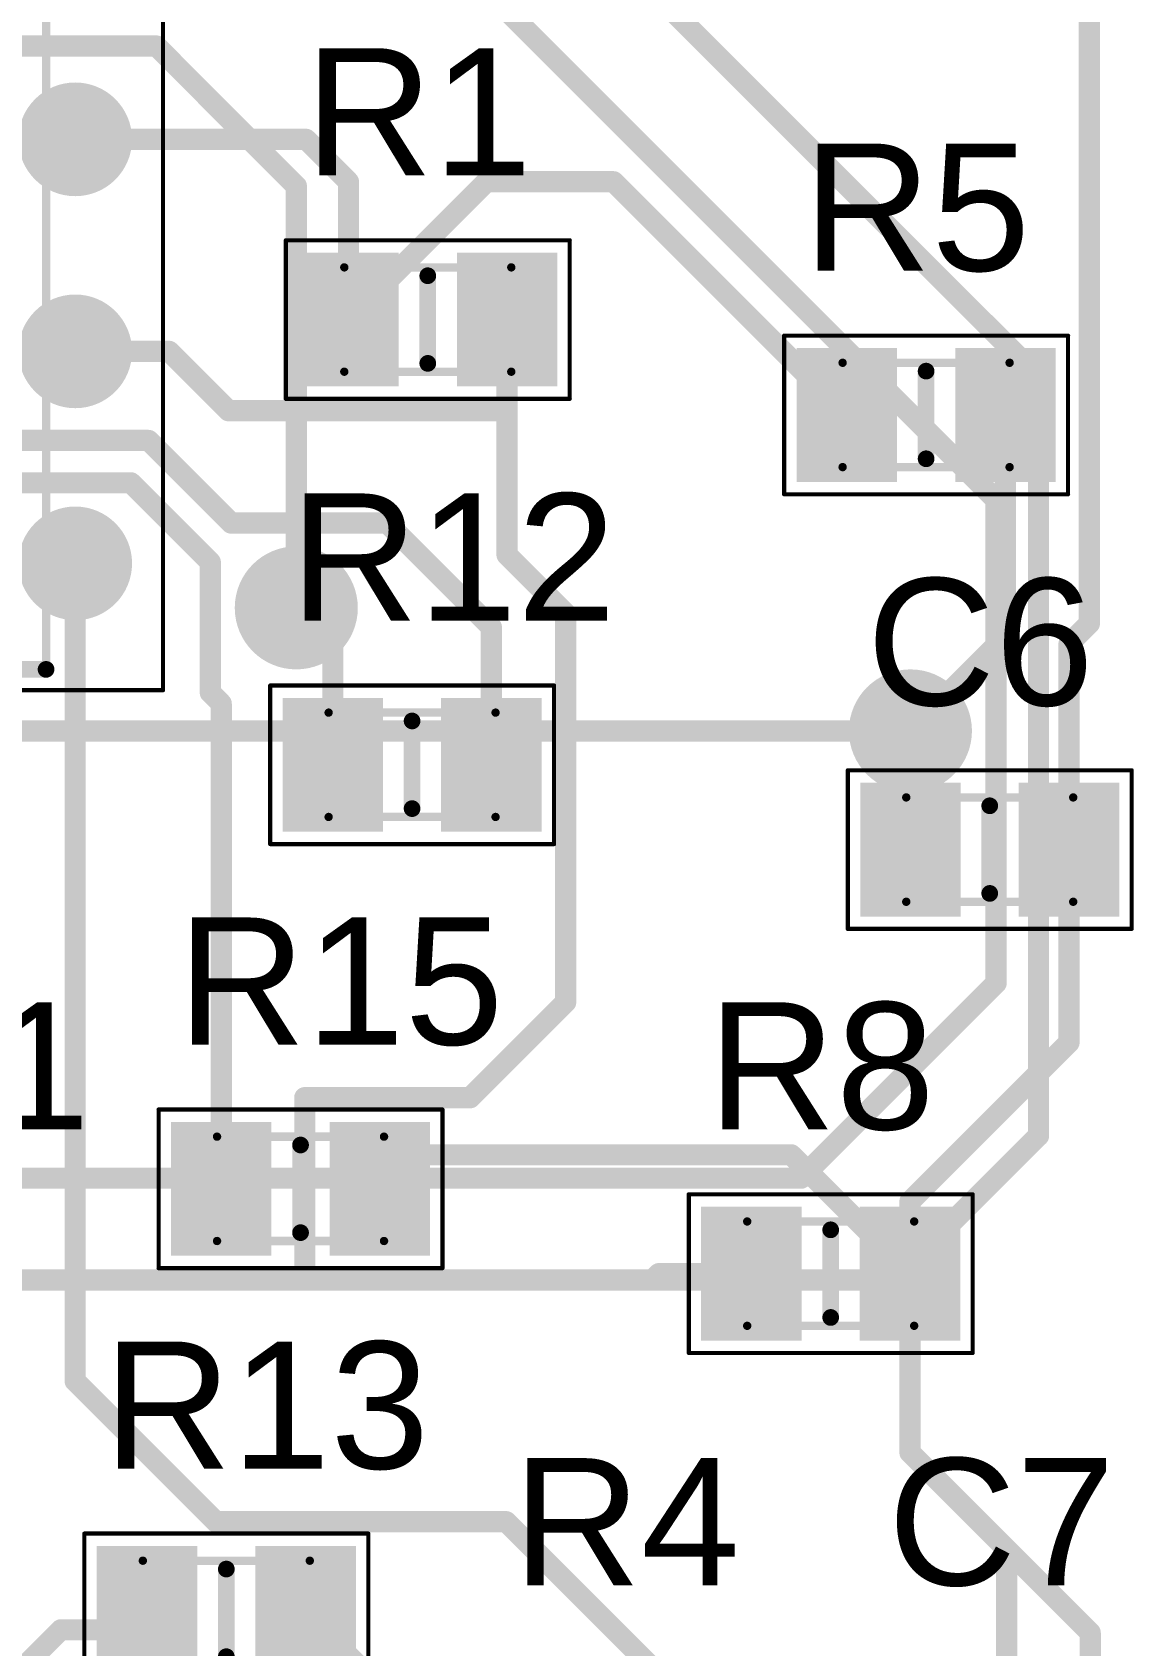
# Model space of a CAD drawing. Header units: millimetres. Extents: x 0.4 to 91.7, y 1.2 to 85.6.
# Drawn here: x 78.07 to 91.26, y 21.07 to 40.4 of the extents above; entities that cross this region are included whole.
import ezdxf

# ---------------------------------------------------------------- set-up
doc = ezdxf.new("R2010")
doc.units = ezdxf.units.MM
for name, color, linetype in [('BottomLayer', 5, 'Continuous'), ('BottomSolder', 6, 'Continuous'), ('Mechanical13', 56, 'Continuous'), ('Mechanical15', 56, 'Continuous'), ('MultiLayer', 9, 'Continuous'), ('PadHoleLayer', 156, 'Continuous'), ('TopLayer', 1, 'Continuous'), ('TopOverlay', 2, 'Continuous'), ('TopPaste', 8, 'Continuous'), ('TopSolder', 216, 'Continuous'), ('ViaHoleLayer', 16, 'Continuous')]:
    doc.layers.add(name, color=color, linetype=linetype)
doc.styles.add('Arial', font='arial.ttf', dxfattribs={"height": 0.2})

# ---------------------------------------------------------------- blocks, each defined once
blk = doc.blocks.new('0805_15')
at = {"layer": 'TopLayer'}
for points in [[(-1.45, -0.7), (-1.45, 0.7), (-0.45, 0.7), (-0.45, -0.7)], [(0.45, -0.7), (0.45, 0.7), (1.45, 0.7), (1.45, -0.7)]]:
    blk.add_hatch(color=1, dxfattribs=at).paths.add_polyline_path(points)
at = {"layer": 'TopPaste'}
for points in [[(-1.45, -0.7), (-1.45, 0.7), (-0.45, 0.7), (-0.45, -0.7)], [(0.45, -0.7), (0.45, 0.7), (1.45, 0.7), (1.45, -0.7)]]:
    blk.add_hatch(color=8, dxfattribs=at).paths.add_polyline_path(points)
at = {"layer": 'TopSolder'}
for points in [[(-1.552, -0.802), (-1.552, 0.802), (-0.348, 0.802), (-0.348, -0.802)], [(0.348, -0.802), (0.348, 0.802), (1.552, 0.802), (1.552, -0.802)]]:
    blk.add_hatch(color=216, dxfattribs=at).paths.add_polyline_path(points)
at = {"layer": 'Mechanical13', "const_width": 0.1}
for points in [[(-1, 0.625), (1, 0.625)], [(-1, -0.625), (-1, 0.625)], [(1, -0.625), (1, 0.625)], [(-1, -0.625), (1, -0.625)]]:
    blk.add_lwpolyline(points, dxfattribs=at)
at = {"layer": 'Mechanical13', "const_width": 0.05}
for points in [[(-1.025, 0.625, 1), (-0.975, 0.625, 1)], [(-1.025, 0.625, 1), (-0.975, 0.625, 1)], [(0.975, 0.625, 1), (1.025, 0.625, 1)], [(0.975, 0.625, 1), (1.025, 0.625, 1)], [(-1.025, -0.625, 1), (-0.975, -0.625, 1)], [(-1.025, -0.625, 1), (-0.975, -0.625, 1)], [(0.975, -0.625, 1), (1.025, -0.625, 1)], [(0.975, -0.625, 1), (1.025, -0.625, 1)]]:
    blk.add_lwpolyline(points, format="xyb", close=True, dxfattribs=at)
at = {"layer": 'Mechanical15', "const_width": 0.05}
for points in [[(-1.7, 0.95), (1.7, 0.95)], [(-1.7, -0.95), (-1.7, 0.95)], [(1.7, -0.95), (1.7, 0.95)], [(-1.7, -0.95), (1.7, -0.95)]]:
    blk.add_lwpolyline(points, dxfattribs=at)
at = {"layer": 'Mechanical15', "const_width": 0.025}
for points in [[(-1.713, 0.95, 1), (-1.688, 0.95, 1)], [(-1.713, 0.95, 1), (-1.688, 0.95, 1)], [(1.688, 0.95, 1), (1.713, 0.95, 1)], [(1.688, 0.95, 1), (1.713, 0.95, 1)], [(-1.713, -0.95, 1), (-1.688, -0.95, 1)], [(-1.713, -0.95, 1), (-1.688, -0.95, 1)], [(1.688, -0.95, 1), (1.713, -0.95, 1)], [(1.688, -0.95, 1), (1.713, -0.95, 1)]]:
    blk.add_lwpolyline(points, format="xyb", close=True, dxfattribs=at)
at = {"layer": 'TopOverlay', "const_width": 0.2}
blk.add_lwpolyline([(0, -0.525), (0, 0.525)], dxfattribs=at)
at = {"layer": 'TopOverlay', "const_width": 0.1}
for points in [[(-0.05, 0.525, 1), (0.05, 0.525, 1)], [(-0.05, -0.525, 1), (0.05, -0.525, 1)]]:
    blk.add_lwpolyline(points, format="xyb", close=True, dxfattribs=at)
blk = doc.blocks.new('0805_17')
at = {"layer": 'TopLayer'}
for points in [[(-1.45, -0.7), (-1.45, 0.7), (-0.45, 0.7), (-0.45, -0.7)], [(0.45, -0.7), (0.45, 0.7), (1.45, 0.7), (1.45, -0.7)]]:
    blk.add_hatch(color=1, dxfattribs=at).paths.add_polyline_path(points)
at = {"layer": 'TopPaste'}
for points in [[(-1.45, -0.7), (-1.45, 0.7), (-0.45, 0.7), (-0.45, -0.7)], [(0.45, -0.7), (0.45, 0.7), (1.45, 0.7), (1.45, -0.7)]]:
    blk.add_hatch(color=8, dxfattribs=at).paths.add_polyline_path(points)
at = {"layer": 'TopSolder'}
for points in [[(-1.552, -0.802), (-1.552, 0.802), (-0.348, 0.802), (-0.348, -0.802)], [(0.348, -0.802), (0.348, 0.802), (1.552, 0.802), (1.552, -0.802)]]:
    blk.add_hatch(color=216, dxfattribs=at).paths.add_polyline_path(points)
at = {"layer": 'Mechanical13', "const_width": 0.1}
for points in [[(-1, 0.625), (1, 0.625)], [(-1, -0.625), (-1, 0.625)], [(1, -0.625), (1, 0.625)], [(-1, -0.625), (1, -0.625)]]:
    blk.add_lwpolyline(points, dxfattribs=at)
at = {"layer": 'Mechanical13', "const_width": 0.05}
for points in [[(-1.025, 0.625, 1), (-0.975, 0.625, 1)], [(-1.025, 0.625, 1), (-0.975, 0.625, 1)], [(0.975, 0.625, 1), (1.025, 0.625, 1)], [(0.975, 0.625, 1), (1.025, 0.625, 1)], [(-1.025, -0.625, 1), (-0.975, -0.625, 1)], [(-1.025, -0.625, 1), (-0.975, -0.625, 1)], [(0.975, -0.625, 1), (1.025, -0.625, 1)], [(0.975, -0.625, 1), (1.025, -0.625, 1)]]:
    blk.add_lwpolyline(points, format="xyb", close=True, dxfattribs=at)
at = {"layer": 'Mechanical15', "const_width": 0.05}
for points in [[(-1.7, 0.95), (1.7, 0.95)], [(-1.7, -0.95), (-1.7, 0.95)], [(1.7, -0.95), (1.7, 0.95)], [(-1.7, -0.95), (1.7, -0.95)]]:
    blk.add_lwpolyline(points, dxfattribs=at)
at = {"layer": 'Mechanical15', "const_width": 0.025}
for points in [[(-1.713, 0.95, 1), (-1.688, 0.95, 1)], [(-1.713, 0.95, 1), (-1.688, 0.95, 1)], [(1.688, 0.95, 1), (1.713, 0.95, 1)], [(1.688, 0.95, 1), (1.713, 0.95, 1)], [(-1.713, -0.95, 1), (-1.688, -0.95, 1)], [(-1.713, -0.95, 1), (-1.688, -0.95, 1)], [(1.688, -0.95, 1), (1.713, -0.95, 1)], [(1.688, -0.95, 1), (1.713, -0.95, 1)]]:
    blk.add_lwpolyline(points, format="xyb", close=True, dxfattribs=at)
at = {"layer": 'TopOverlay', "const_width": 0.2}
blk.add_lwpolyline([(0, -0.525), (0, 0.525)], dxfattribs=at)
at = {"layer": 'TopOverlay', "const_width": 0.1}
for points in [[(-0.05, 0.525, 1), (0.05, 0.525, 1)], [(-0.05, -0.525, 1), (0.05, -0.525, 1)]]:
    blk.add_lwpolyline(points, format="xyb", close=True, dxfattribs=at)
blk = doc.blocks.new('0805_18')
at = {"layer": 'TopLayer'}
for points in [[(-1.45, -0.7), (-1.45, 0.7), (-0.45, 0.7), (-0.45, -0.7)], [(0.45, -0.7), (0.45, 0.7), (1.45, 0.7), (1.45, -0.7)]]:
    blk.add_hatch(color=1, dxfattribs=at).paths.add_polyline_path(points)
at = {"layer": 'TopPaste'}
for points in [[(-1.45, -0.7), (-1.45, 0.7), (-0.45, 0.7), (-0.45, -0.7)], [(0.45, -0.7), (0.45, 0.7), (1.45, 0.7), (1.45, -0.7)]]:
    blk.add_hatch(color=8, dxfattribs=at).paths.add_polyline_path(points)
at = {"layer": 'TopSolder'}
for points in [[(-1.552, -0.802), (-1.552, 0.802), (-0.348, 0.802), (-0.348, -0.802)], [(0.348, -0.802), (0.348, 0.802), (1.552, 0.802), (1.552, -0.802)]]:
    blk.add_hatch(color=216, dxfattribs=at).paths.add_polyline_path(points)
at = {"layer": 'Mechanical13', "const_width": 0.1}
for points in [[(1, 0.625), (-1, 0.625)], [(-1, 0.625), (-1, -0.625)], [(1, 0.625), (1, -0.625)], [(1, -0.625), (-1, -0.625)]]:
    blk.add_lwpolyline(points, dxfattribs=at)
at = {"layer": 'Mechanical13', "const_width": 0.05}
for points in [[(-1.025, 0.625, 1), (-0.975, 0.625, 1)], [(-1.025, 0.625, 1), (-0.975, 0.625, 1)], [(0.975, 0.625, 1), (1.025, 0.625, 1)], [(0.975, 0.625, 1), (1.025, 0.625, 1)], [(-1.025, -0.625, 1), (-0.975, -0.625, 1)], [(-1.025, -0.625, 1), (-0.975, -0.625, 1)], [(0.975, -0.625, 1), (1.025, -0.625, 1)], [(0.975, -0.625, 1), (1.025, -0.625, 1)]]:
    blk.add_lwpolyline(points, format="xyb", close=True, dxfattribs=at)
at = {"layer": 'Mechanical15', "const_width": 0.05}
for points in [[(1.7, 0.95), (-1.7, 0.95)], [(-1.7, 0.95), (-1.7, -0.95)], [(1.7, 0.95), (1.7, -0.95)], [(1.7, -0.95), (-1.7, -0.95)]]:
    blk.add_lwpolyline(points, dxfattribs=at)
at = {"layer": 'Mechanical15', "const_width": 0.025}
for points in [[(-1.713, 0.95, 1), (-1.688, 0.95, 1)], [(-1.713, 0.95, 1), (-1.688, 0.95, 1)], [(1.687, 0.95, 1), (1.712, 0.95, 1)], [(1.687, 0.95, 1), (1.712, 0.95, 1)], [(-1.713, -0.95, 1), (-1.688, -0.95, 1)], [(-1.713, -0.95, 1), (-1.688, -0.95, 1)], [(1.687, -0.95, 1), (1.712, -0.95, 1)], [(1.687, -0.95, 1), (1.712, -0.95, 1)]]:
    blk.add_lwpolyline(points, format="xyb", close=True, dxfattribs=at)
at = {"layer": 'TopOverlay', "const_width": 0.2}
blk.add_lwpolyline([(0, 0.525), (0, -0.525)], dxfattribs=at)
at = {"layer": 'TopOverlay', "const_width": 0.1}
for points in [[(-0.05, 0.525, 1), (0.05, 0.525, 1)], [(-0.05, -0.525, 1), (0.05, -0.525, 1)]]:
    blk.add_lwpolyline(points, format="xyb", close=True, dxfattribs=at)
blk = doc.blocks.new('0805_22')
at = {"layer": 'TopLayer'}
for points in [[(-1.45, -0.7), (-1.45, 0.7), (-0.45, 0.7), (-0.45, -0.7)], [(0.45, -0.7), (0.45, 0.7), (1.45, 0.7), (1.45, -0.7)]]:
    blk.add_hatch(color=1, dxfattribs=at).paths.add_polyline_path(points)
at = {"layer": 'TopPaste'}
for points in [[(-1.45, -0.7), (-1.45, 0.7), (-0.45, 0.7), (-0.45, -0.7)], [(0.45, -0.7), (0.45, 0.7), (1.45, 0.7), (1.45, -0.7)]]:
    blk.add_hatch(color=8, dxfattribs=at).paths.add_polyline_path(points)
at = {"layer": 'TopSolder'}
for points in [[(-1.552, -0.802), (-1.552, 0.802), (-0.348, 0.802), (-0.348, -0.802)], [(0.348, -0.802), (0.348, 0.802), (1.552, 0.802), (1.552, -0.802)]]:
    blk.add_hatch(color=216, dxfattribs=at).paths.add_polyline_path(points)
at = {"layer": 'Mechanical13', "const_width": 0.1}
for points in [[(-1, 0.625), (1, 0.625)], [(-1, -0.625), (-1, 0.625)], [(1, -0.625), (1, 0.625)], [(-1, -0.625), (1, -0.625)]]:
    blk.add_lwpolyline(points, dxfattribs=at)
at = {"layer": 'Mechanical13', "const_width": 0.05}
for points in [[(-1.025, 0.625, 1), (-0.975, 0.625, 1)], [(-1.025, 0.625, 1), (-0.975, 0.625, 1)], [(0.975, 0.625, 1), (1.025, 0.625, 1)], [(0.975, 0.625, 1), (1.025, 0.625, 1)], [(-1.025, -0.625, 1), (-0.975, -0.625, 1)], [(-1.025, -0.625, 1), (-0.975, -0.625, 1)], [(0.975, -0.625, 1), (1.025, -0.625, 1)], [(0.975, -0.625, 1), (1.025, -0.625, 1)]]:
    blk.add_lwpolyline(points, format="xyb", close=True, dxfattribs=at)
at = {"layer": 'Mechanical15', "const_width": 0.05}
for points in [[(-1.7, 0.95), (1.7, 0.95)], [(-1.7, -0.95), (-1.7, 0.95)], [(1.7, -0.95), (1.7, 0.95)], [(-1.7, -0.95), (1.7, -0.95)]]:
    blk.add_lwpolyline(points, dxfattribs=at)
at = {"layer": 'Mechanical15', "const_width": 0.025}
for points in [[(-1.713, 0.95, 1), (-1.688, 0.95, 1)], [(-1.713, 0.95, 1), (-1.688, 0.95, 1)], [(1.688, 0.95, 1), (1.713, 0.95, 1)], [(1.688, 0.95, 1), (1.713, 0.95, 1)], [(-1.713, -0.95, 1), (-1.688, -0.95, 1)], [(-1.713, -0.95, 1), (-1.688, -0.95, 1)], [(1.688, -0.95, 1), (1.713, -0.95, 1)], [(1.688, -0.95, 1), (1.713, -0.95, 1)]]:
    blk.add_lwpolyline(points, format="xyb", close=True, dxfattribs=at)
at = {"layer": 'TopOverlay', "const_width": 0.2}
blk.add_lwpolyline([(0, -0.525), (0, 0.525)], dxfattribs=at)
at = {"layer": 'TopOverlay', "const_width": 0.1}
for points in [[(-0.05, 0.525, 1), (0.05, 0.525, 1)], [(-0.05, -0.525, 1), (0.05, -0.525, 1)]]:
    blk.add_lwpolyline(points, format="xyb", close=True, dxfattribs=at)
blk = doc.blocks.new('0805_25')
at = {"layer": 'TopLayer'}
for points in [[(-1.45, -0.7), (-1.45, 0.7), (-0.45, 0.7), (-0.45, -0.7)], [(0.45, -0.7), (0.45, 0.7), (1.45, 0.7), (1.45, -0.7)]]:
    blk.add_hatch(color=1, dxfattribs=at).paths.add_polyline_path(points)
at = {"layer": 'TopPaste'}
for points in [[(-1.45, -0.7), (-1.45, 0.7), (-0.45, 0.7), (-0.45, -0.7)], [(0.45, -0.7), (0.45, 0.7), (1.45, 0.7), (1.45, -0.7)]]:
    blk.add_hatch(color=8, dxfattribs=at).paths.add_polyline_path(points)
at = {"layer": 'TopSolder'}
for points in [[(-1.552, -0.802), (-1.552, 0.802), (-0.348, 0.802), (-0.348, -0.802)], [(0.348, -0.802), (0.348, 0.802), (1.552, 0.802), (1.552, -0.802)]]:
    blk.add_hatch(color=216, dxfattribs=at).paths.add_polyline_path(points)
at = {"layer": 'Mechanical13', "const_width": 0.1}
for points in [[(-1, 0.625), (1, 0.625)], [(-1, -0.625), (-1, 0.625)], [(1, -0.625), (1, 0.625)], [(-1, -0.625), (1, -0.625)]]:
    blk.add_lwpolyline(points, dxfattribs=at)
at = {"layer": 'Mechanical13', "const_width": 0.05}
for points in [[(-1.025, 0.625, 1), (-0.975, 0.625, 1)], [(-1.025, 0.625, 1), (-0.975, 0.625, 1)], [(0.975, 0.625, 1), (1.025, 0.625, 1)], [(0.975, 0.625, 1), (1.025, 0.625, 1)], [(-1.025, -0.625, 1), (-0.975, -0.625, 1)], [(-1.025, -0.625, 1), (-0.975, -0.625, 1)], [(0.975, -0.625, 1), (1.025, -0.625, 1)], [(0.975, -0.625, 1), (1.025, -0.625, 1)]]:
    blk.add_lwpolyline(points, format="xyb", close=True, dxfattribs=at)
at = {"layer": 'Mechanical15', "const_width": 0.05}
for points in [[(-1.7, 0.95), (1.7, 0.95)], [(-1.7, -0.95), (-1.7, 0.95)], [(1.7, -0.95), (1.7, 0.95)], [(-1.7, -0.95), (1.7, -0.95)]]:
    blk.add_lwpolyline(points, dxfattribs=at)
at = {"layer": 'Mechanical15', "const_width": 0.025}
for points in [[(-1.713, 0.95, 1), (-1.688, 0.95, 1)], [(-1.713, 0.95, 1), (-1.688, 0.95, 1)], [(1.688, 0.95, 1), (1.713, 0.95, 1)], [(1.688, 0.95, 1), (1.713, 0.95, 1)], [(-1.713, -0.95, 1), (-1.688, -0.95, 1)], [(-1.713, -0.95, 1), (-1.688, -0.95, 1)], [(1.688, -0.95, 1), (1.713, -0.95, 1)], [(1.688, -0.95, 1), (1.713, -0.95, 1)]]:
    blk.add_lwpolyline(points, format="xyb", close=True, dxfattribs=at)
at = {"layer": 'TopOverlay', "const_width": 0.2}
blk.add_lwpolyline([(0, -0.525), (0, 0.525)], dxfattribs=at)
at = {"layer": 'TopOverlay', "const_width": 0.1}
for points in [[(-0.05, 0.525, 1), (0.05, 0.525, 1)], [(-0.05, -0.525, 1), (0.05, -0.525, 1)]]:
    blk.add_lwpolyline(points, format="xyb", close=True, dxfattribs=at)
blk = doc.blocks.new('0805_31')
at = {"layer": 'TopLayer'}
for points in [[(-1.45, -0.7), (-1.45, 0.7), (-0.45, 0.7), (-0.45, -0.7)], [(0.45, -0.7), (0.45, 0.7), (1.45, 0.7), (1.45, -0.7)]]:
    blk.add_hatch(color=1, dxfattribs=at).paths.add_polyline_path(points)
at = {"layer": 'TopPaste'}
for points in [[(-1.45, -0.7), (-1.45, 0.7), (-0.45, 0.7), (-0.45, -0.7)], [(0.45, -0.7), (0.45, 0.7), (1.45, 0.7), (1.45, -0.7)]]:
    blk.add_hatch(color=8, dxfattribs=at).paths.add_polyline_path(points)
at = {"layer": 'TopSolder'}
for points in [[(-1.552, -0.802), (-1.552, 0.802), (-0.348, 0.802), (-0.348, -0.802)], [(0.348, -0.802), (0.348, 0.802), (1.552, 0.802), (1.552, -0.802)]]:
    blk.add_hatch(color=216, dxfattribs=at).paths.add_polyline_path(points)
at = {"layer": 'Mechanical13', "const_width": 0.1}
for points in [[(1, 0.625), (-1, 0.625)], [(-1, 0.625), (-1, -0.625)], [(1, 0.625), (1, -0.625)], [(1, -0.625), (-1, -0.625)]]:
    blk.add_lwpolyline(points, dxfattribs=at)
at = {"layer": 'Mechanical13', "const_width": 0.05}
for points in [[(-1.025, 0.625, 1), (-0.975, 0.625, 1)], [(-1.025, 0.625, 1), (-0.975, 0.625, 1)], [(0.975, 0.625, 1), (1.025, 0.625, 1)], [(0.975, 0.625, 1), (1.025, 0.625, 1)], [(-1.025, -0.625, 1), (-0.975, -0.625, 1)], [(-1.025, -0.625, 1), (-0.975, -0.625, 1)], [(0.975, -0.625, 1), (1.025, -0.625, 1)], [(0.975, -0.625, 1), (1.025, -0.625, 1)]]:
    blk.add_lwpolyline(points, format="xyb", close=True, dxfattribs=at)
at = {"layer": 'Mechanical15', "const_width": 0.05}
for points in [[(1.7, 0.95), (-1.7, 0.95)], [(-1.7, 0.95), (-1.7, -0.95)], [(1.7, 0.95), (1.7, -0.95)], [(1.7, -0.95), (-1.7, -0.95)]]:
    blk.add_lwpolyline(points, dxfattribs=at)
at = {"layer": 'Mechanical15', "const_width": 0.025}
for points in [[(-1.713, 0.95, 1), (-1.688, 0.95, 1)], [(-1.713, 0.95, 1), (-1.688, 0.95, 1)], [(1.688, 0.95, 1), (1.713, 0.95, 1)], [(1.688, 0.95, 1), (1.713, 0.95, 1)], [(-1.713, -0.95, 1), (-1.688, -0.95, 1)], [(-1.713, -0.95, 1), (-1.688, -0.95, 1)], [(1.688, -0.95, 1), (1.713, -0.95, 1)], [(1.688, -0.95, 1), (1.713, -0.95, 1)]]:
    blk.add_lwpolyline(points, format="xyb", close=True, dxfattribs=at)
at = {"layer": 'TopOverlay', "const_width": 0.2}
blk.add_lwpolyline([(0, 0.525), (0, -0.525)], dxfattribs=at)
at = {"layer": 'TopOverlay', "const_width": 0.1}
for points in [[(-0.05, 0.525, 1), (0.05, 0.525, 1)], [(-0.05, -0.525, 1), (0.05, -0.525, 1)]]:
    blk.add_lwpolyline(points, format="xyb", close=True, dxfattribs=at)
blk = doc.blocks.new('IC2____________48')
at = {"layer": 'BottomLayer'}
blk.add_hatch(color=5, dxfattribs=at).paths.add_polyline_path([(-4.484, 4.389), (-3.326, 4.389), (-3.326, 3.231), (-4.484, 3.231)])
h = blk.add_hatch(color=5, dxfattribs=at)
edge = h.paths.add_edge_path()
edge.add_arc((3.905, 3.81), 0.579, 0, 360)
h = blk.add_hatch(color=5, dxfattribs=at)
edge = h.paths.add_edge_path()
edge.add_arc((-3.905, 1.27), 0.579, 0, 360)
h = blk.add_hatch(color=5, dxfattribs=at)
edge = h.paths.add_edge_path()
edge.add_arc((3.905, 1.27), 0.579, 0, 360)
h = blk.add_hatch(color=5, dxfattribs=at)
edge = h.paths.add_edge_path()
edge.add_arc((-3.905, -1.27), 0.579, 0, 360)
h = blk.add_hatch(color=5, dxfattribs=at)
edge = h.paths.add_edge_path()
edge.add_arc((3.905, -1.27), 0.579, 0, 360)
h = blk.add_hatch(color=5, dxfattribs=at)
edge = h.paths.add_edge_path()
edge.add_arc((-3.905, -3.81), 0.579, 0, 360)
h = blk.add_hatch(color=5, dxfattribs=at)
edge = h.paths.add_edge_path()
edge.add_arc((3.905, -3.81), 0.579, 0, 360)
at = {"layer": 'BottomSolder'}
blk.add_hatch(color=6, dxfattribs=at).paths.add_polyline_path([(-4.586, 4.491), (-3.224, 4.491), (-3.224, 3.129), (-4.586, 3.129)])
h = blk.add_hatch(color=6, dxfattribs=at)
edge = h.paths.add_edge_path()
edge.add_arc((3.905, 3.81), 0.681, 0, 360)
h = blk.add_hatch(color=6, dxfattribs=at)
edge = h.paths.add_edge_path()
edge.add_arc((-3.905, 1.27), 0.681, 0, 360)
h = blk.add_hatch(color=6, dxfattribs=at)
edge = h.paths.add_edge_path()
edge.add_arc((3.905, 1.27), 0.681, 0, 360)
h = blk.add_hatch(color=6, dxfattribs=at)
edge = h.paths.add_edge_path()
edge.add_arc((-3.905, -1.27), 0.681, 0, 360)
h = blk.add_hatch(color=6, dxfattribs=at)
edge = h.paths.add_edge_path()
edge.add_arc((3.905, -1.27), 0.681, 0, 360)
h = blk.add_hatch(color=6, dxfattribs=at)
edge = h.paths.add_edge_path()
edge.add_arc((-3.905, -3.81), 0.681, 0, 360)
h = blk.add_hatch(color=6, dxfattribs=at)
edge = h.paths.add_edge_path()
edge.add_arc((3.905, -3.81), 0.681, 0, 360)
at = {"layer": 'MultiLayer'}
blk.add_hatch(color=9, dxfattribs=at).paths.add_polyline_path([(-4.484, 4.389), (-3.326, 4.389), (-3.326, 3.231), (-4.484, 3.231)])
h = blk.add_hatch(color=9, dxfattribs=at)
edge = h.paths.add_edge_path()
edge.add_arc((3.905, 3.81), 0.579, 0, 360)
h = blk.add_hatch(color=9, dxfattribs=at)
edge = h.paths.add_edge_path()
edge.add_arc((-3.905, 1.27), 0.579, 0, 360)
h = blk.add_hatch(color=9, dxfattribs=at)
edge = h.paths.add_edge_path()
edge.add_arc((3.905, 1.27), 0.579, 0, 360)
h = blk.add_hatch(color=9, dxfattribs=at)
edge = h.paths.add_edge_path()
edge.add_arc((-3.905, -1.27), 0.579, 0, 360)
h = blk.add_hatch(color=9, dxfattribs=at)
edge = h.paths.add_edge_path()
edge.add_arc((3.905, -1.27), 0.579, 0, 360)
h = blk.add_hatch(color=9, dxfattribs=at)
edge = h.paths.add_edge_path()
edge.add_arc((-3.905, -3.81), 0.579, 0, 360)
h = blk.add_hatch(color=9, dxfattribs=at)
edge = h.paths.add_edge_path()
edge.add_arc((3.905, -3.81), 0.579, 0, 360)
at = {"layer": 'PadHoleLayer'}
h = blk.add_hatch(color=156, dxfattribs=at)
edge = h.paths.add_edge_path()
edge.add_arc((-3.905, 3.81), 0.379, 0, 360)
h = blk.add_hatch(color=156, dxfattribs=at)
edge = h.paths.add_edge_path()
edge.add_arc((3.905, 3.81), 0.379, 0, 360)
h = blk.add_hatch(color=156, dxfattribs=at)
edge = h.paths.add_edge_path()
edge.add_arc((-3.905, 1.27), 0.379, 0, 360)
h = blk.add_hatch(color=156, dxfattribs=at)
edge = h.paths.add_edge_path()
edge.add_arc((3.905, 1.27), 0.379, 0, 360)
h = blk.add_hatch(color=156, dxfattribs=at)
edge = h.paths.add_edge_path()
edge.add_arc((-3.905, -1.27), 0.379, 0, 360)
h = blk.add_hatch(color=156, dxfattribs=at)
edge = h.paths.add_edge_path()
edge.add_arc((3.905, -1.27), 0.379, 0, 360)
h = blk.add_hatch(color=156, dxfattribs=at)
edge = h.paths.add_edge_path()
edge.add_arc((-3.905, -3.81), 0.379, 0, 360)
h = blk.add_hatch(color=156, dxfattribs=at)
edge = h.paths.add_edge_path()
edge.add_arc((3.905, -3.81), 0.379, 0, 360)
at = {"layer": 'TopLayer'}
blk.add_hatch(color=1, dxfattribs=at).paths.add_polyline_path([(-4.484, 4.389), (-3.326, 4.389), (-3.326, 3.231), (-4.484, 3.231)])
h = blk.add_hatch(color=1, dxfattribs=at)
edge = h.paths.add_edge_path()
edge.add_arc((3.905, 3.81), 0.579, 0, 360)
h = blk.add_hatch(color=1, dxfattribs=at)
edge = h.paths.add_edge_path()
edge.add_arc((-3.905, 1.27), 0.579, 0, 360)
h = blk.add_hatch(color=1, dxfattribs=at)
edge = h.paths.add_edge_path()
edge.add_arc((3.905, 1.27), 0.579, 0, 360)
h = blk.add_hatch(color=1, dxfattribs=at)
edge = h.paths.add_edge_path()
edge.add_arc((-3.905, -1.27), 0.579, 0, 360)
h = blk.add_hatch(color=1, dxfattribs=at)
edge = h.paths.add_edge_path()
edge.add_arc((3.905, -1.27), 0.579, 0, 360)
h = blk.add_hatch(color=1, dxfattribs=at)
edge = h.paths.add_edge_path()
edge.add_arc((-3.905, -3.81), 0.579, 0, 360)
h = blk.add_hatch(color=1, dxfattribs=at)
edge = h.paths.add_edge_path()
edge.add_arc((3.905, -3.81), 0.579, 0, 360)
at = {"layer": 'TopSolder'}
blk.add_hatch(color=216, dxfattribs=at).paths.add_polyline_path([(-4.586, 4.491), (-3.224, 4.491), (-3.224, 3.129), (-4.586, 3.129)])
h = blk.add_hatch(color=216, dxfattribs=at)
edge = h.paths.add_edge_path()
edge.add_arc((3.905, 3.81), 0.681, 0, 360)
h = blk.add_hatch(color=216, dxfattribs=at)
edge = h.paths.add_edge_path()
edge.add_arc((-3.905, 1.27), 0.681, 0, 360)
h = blk.add_hatch(color=216, dxfattribs=at)
edge = h.paths.add_edge_path()
edge.add_arc((3.905, 1.27), 0.681, 0, 360)
h = blk.add_hatch(color=216, dxfattribs=at)
edge = h.paths.add_edge_path()
edge.add_arc((-3.905, -1.27), 0.681, 0, 360)
h = blk.add_hatch(color=216, dxfattribs=at)
edge = h.paths.add_edge_path()
edge.add_arc((3.905, -1.27), 0.681, 0, 360)
h = blk.add_hatch(color=216, dxfattribs=at)
edge = h.paths.add_edge_path()
edge.add_arc((-3.905, -3.81), 0.681, 0, 360)
h = blk.add_hatch(color=216, dxfattribs=at)
edge = h.paths.add_edge_path()
edge.add_arc((3.905, -3.81), 0.681, 0, 360)
at = {"layer": 'Mechanical13', "const_width": 0.1}
for points in [[(-3.556, 3.81), (-2.286, 5.08)], [(-3.556, -5.08), (-3.556, 5.08)], [(-3.556, 5.08), (3.556, 5.08)], [(3.556, -5.08), (3.556, 5.08)], [(-3.556, -5.08), (3.556, -5.08)]]:
    blk.add_lwpolyline(points, dxfattribs=at)
at = {"layer": 'Mechanical13', "const_width": 0.05}
for points in [[(-3.581, 5.08, 1), (-3.531, 5.08, 1)], [(-3.581, 5.08, 1), (-3.531, 5.08, 1)], [(-2.311, 5.08, 1), (-2.261, 5.08, 1)], [(3.531, 5.08, 1), (3.581, 5.08, 1)], [(3.531, 5.08, 1), (3.581, 5.08, 1)], [(-3.581, 3.81, 1), (-3.531, 3.81, 1)], [(-3.581, -5.08, 1), (-3.531, -5.08, 1)], [(-3.581, -5.08, 1), (-3.531, -5.08, 1)], [(3.531, -5.08, 1), (3.581, -5.08, 1)], [(3.531, -5.08, 1), (3.581, -5.08, 1)]]:
    blk.add_lwpolyline(points, format="xyb", close=True, dxfattribs=at)
at = {"layer": 'Mechanical15', "const_width": 0.05}
for points in [[(-4.956, -5.33), (-4.956, 5.33)], [(-4.956, 5.33), (4.956, 5.33)], [(4.956, -5.33), (4.956, 5.33)], [(-4.956, -5.33), (4.956, -5.33)]]:
    blk.add_lwpolyline(points, dxfattribs=at)
at = {"layer": 'Mechanical15', "const_width": 0.025}
for points in [[(-4.968, 5.33, 1), (-4.943, 5.33, 1)], [(-4.968, 5.33, 1), (-4.943, 5.33, 1)], [(4.944, 5.33, 1), (4.969, 5.33, 1)], [(4.944, 5.33, 1), (4.969, 5.33, 1)], [(-4.968, -5.33, 1), (-4.943, -5.33, 1)], [(-4.968, -5.33, 1), (-4.943, -5.33, 1)], [(4.944, -5.33, 1), (4.969, -5.33, 1)], [(4.944, -5.33, 1), (4.969, -5.33, 1)]]:
    blk.add_lwpolyline(points, format="xyb", close=True, dxfattribs=at)
at = {"layer": 'TopOverlay', "const_width": 0.2}
for points in [[(-4.484, 5.08), (3.556, 5.08)], [(-3.556, -5.08), (3.556, -5.08)]]:
    blk.add_lwpolyline(points, dxfattribs=at)
at = {"layer": 'TopOverlay', "const_width": 0.1}
for points in [[(-4.534, 5.08, 1), (-4.434, 5.08, 1)], [(3.506, 5.08, 1), (3.606, 5.08, 1)], [(-3.606, -5.08, 1), (-3.506, -5.08, 1)], [(3.506, -5.08, 1), (3.606, -5.08, 1)]]:
    blk.add_lwpolyline(points, format="xyb", close=True, dxfattribs=at)
blk = doc.blocks.new('0805_61')
at = {"layer": 'TopLayer'}
for points in [[(-1.45, -0.7), (-1.45, 0.7), (-0.45, 0.7), (-0.45, -0.7)], [(0.45, -0.7), (0.45, 0.7), (1.45, 0.7), (1.45, -0.7)]]:
    blk.add_hatch(color=1, dxfattribs=at).paths.add_polyline_path(points)
at = {"layer": 'TopPaste'}
for points in [[(-1.45, -0.7), (-1.45, 0.7), (-0.45, 0.7), (-0.45, -0.7)], [(0.45, -0.7), (0.45, 0.7), (1.45, 0.7), (1.45, -0.7)]]:
    blk.add_hatch(color=8, dxfattribs=at).paths.add_polyline_path(points)
at = {"layer": 'TopSolder'}
for points in [[(-1.552, -0.802), (-1.552, 0.802), (-0.348, 0.802), (-0.348, -0.802)], [(0.348, -0.802), (0.348, 0.802), (1.552, 0.802), (1.552, -0.802)]]:
    blk.add_hatch(color=216, dxfattribs=at).paths.add_polyline_path(points)
at = {"layer": 'Mechanical13', "const_width": 0.1}
for points in [[(-1, 0.625), (1, 0.625)], [(-1, -0.625), (-1, 0.625)], [(1, -0.625), (1, 0.625)], [(-1, -0.625), (1, -0.625)]]:
    blk.add_lwpolyline(points, dxfattribs=at)
at = {"layer": 'Mechanical13', "const_width": 0.05}
for points in [[(-1.025, 0.625, 1), (-0.975, 0.625, 1)], [(-1.025, 0.625, 1), (-0.975, 0.625, 1)], [(0.975, 0.625, 1), (1.025, 0.625, 1)], [(0.975, 0.625, 1), (1.025, 0.625, 1)], [(-1.025, -0.625, 1), (-0.975, -0.625, 1)], [(-1.025, -0.625, 1), (-0.975, -0.625, 1)], [(0.975, -0.625, 1), (1.025, -0.625, 1)], [(0.975, -0.625, 1), (1.025, -0.625, 1)]]:
    blk.add_lwpolyline(points, format="xyb", close=True, dxfattribs=at)
at = {"layer": 'Mechanical15', "const_width": 0.05}
for points in [[(-1.7, 0.95), (1.7, 0.95)], [(-1.7, -0.95), (-1.7, 0.95)], [(1.7, -0.95), (1.7, 0.95)], [(-1.7, -0.95), (1.7, -0.95)]]:
    blk.add_lwpolyline(points, dxfattribs=at)
at = {"layer": 'Mechanical15', "const_width": 0.025}
for points in [[(-1.713, 0.95, 1), (-1.688, 0.95, 1)], [(-1.713, 0.95, 1), (-1.688, 0.95, 1)], [(1.688, 0.95, 1), (1.713, 0.95, 1)], [(1.688, 0.95, 1), (1.713, 0.95, 1)], [(-1.713, -0.95, 1), (-1.688, -0.95, 1)], [(-1.713, -0.95, 1), (-1.688, -0.95, 1)], [(1.688, -0.95, 1), (1.713, -0.95, 1)], [(1.688, -0.95, 1), (1.713, -0.95, 1)]]:
    blk.add_lwpolyline(points, format="xyb", close=True, dxfattribs=at)
at = {"layer": 'TopOverlay', "const_width": 0.2}
blk.add_lwpolyline([(0, -0.525), (0, 0.525)], dxfattribs=at)
at = {"layer": 'TopOverlay', "const_width": 0.1}
for points in [[(-0.05, 0.525, 1), (0.05, 0.525, 1)], [(-0.05, -0.525, 1), (0.05, -0.525, 1)]]:
    blk.add_lwpolyline(points, format="xyb", close=True, dxfattribs=at)

msp = doc.modelspace()

# ---------------------------------------------------------------- hatches: boundary and pattern name
at = {"layer": 'BottomLayer'}
h = msp.add_hatch(color=5, dxfattribs=at)
edge = h.paths.add_edge_path()
edge.add_arc((81.229, 33.503), 0.635, 0, 360)
h = msp.add_hatch(color=5, dxfattribs=at)
edge = h.paths.add_edge_path()
edge.add_arc((88.585, 32.029), 0.635, 0, 360)
at = {"layer": 'BottomSolder'}
h = msp.add_hatch(color=6, dxfattribs=at)
edge = h.paths.add_edge_path()
edge.add_arc((81.229, 33.503), 0.737, 0, 360)
h = msp.add_hatch(color=6, dxfattribs=at)
edge = h.paths.add_edge_path()
edge.add_arc((88.585, 32.029), 0.737, 0, 360)
at = {"layer": 'TopLayer'}
h = msp.add_hatch(color=1, dxfattribs=at)
edge = h.paths.add_edge_path()
edge.add_arc((81.229, 33.503), 0.635, 0, 360)
h = msp.add_hatch(color=1, dxfattribs=at)
edge = h.paths.add_edge_path()
edge.add_arc((88.585, 32.029), 0.635, 0, 360)
at = {"layer": 'TopSolder'}
h = msp.add_hatch(color=216, dxfattribs=at)
edge = h.paths.add_edge_path()
edge.add_arc((81.229, 33.503), 0.737, 0, 360)
h = msp.add_hatch(color=216, dxfattribs=at)
edge = h.paths.add_edge_path()
edge.add_arc((88.585, 32.029), 0.737, 0, 360)
at = {"layer": 'ViaHoleLayer'}
h = msp.add_hatch(color=16, dxfattribs=at)
edge = h.paths.add_edge_path()
edge.add_arc((81.229, 33.503), 0.356, 0, 360)
h = msp.add_hatch(color=16, dxfattribs=at)
edge = h.paths.add_edge_path()
edge.add_arc((88.585, 32.029), 0.356, 0, 360)

# ---------------------------------------------------------------- linework, layer by layer
at = {"layer": 'BottomLayer', "const_width": 0.254}
for points in [[(71.349, 55.042), (90.119, 36.271)], [(82.753, 41.656), (89.611, 34.798)], [(72.193, 40.234), (79.553, 40.234)], [(79.553, 40.234), (81.229, 38.557)], [(81.229, 33.503), (81.229, 38.557)], [(90.119, 27.178), (90.119, 36.271)], [(89.611, 29.007), (89.611, 34.798)], [(59.08, 32.029), (88.585, 32.029)], [(87.274, 26.67), (89.611, 29.007)], [(88.392, 25.451), (90.119, 27.178)], [(64.389, 26.67), (87.274, 26.67)], [(60.528, 25.451), (88.392, 25.451)]]:
    msp.add_lwpolyline(points, dxfattribs=at)
at = {"layer": 'BottomLayer', "const_width": 0.127}
for points in [[(79.489, 40.234, 1), (79.616, 40.234, 1)], [(79.489, 40.234, 1), (79.616, 40.234, 1)], [(81.166, 38.557, 1), (81.293, 38.557, 1)], [(81.166, 38.557, 1), (81.293, 38.557, 1)], [(90.056, 36.271, 1), (90.183, 36.271, 1)], [(90.056, 36.271, 1), (90.183, 36.271, 1)], [(89.548, 34.798, 1), (89.675, 34.798, 1)], [(89.548, 34.798, 1), (89.675, 34.798, 1)], [(81.166, 33.503, 1), (81.293, 33.503, 1)], [(88.521, 32.029, 1), (88.648, 32.029, 1)], [(89.548, 29.007, 1), (89.675, 29.007, 1)], [(89.548, 29.007, 1), (89.675, 29.007, 1)], [(90.056, 27.178, 1), (90.183, 27.178, 1)], [(90.056, 27.178, 1), (90.183, 27.178, 1)], [(87.211, 26.67, 1), (87.338, 26.67, 1)], [(87.211, 26.67, 1), (87.338, 26.67, 1)], [(88.328, 25.451, 1), (88.455, 25.451, 1)], [(88.328, 25.451, 1), (88.455, 25.451, 1)]]:
    msp.add_lwpolyline(points, format="xyb", close=True, dxfattribs=at)
at = {"layer": 'TopLayer', "const_width": 0.254}
for points in [[(90.729, 33.315), (90.729, 43.51)], [(78.581, 39.116), (81.346, 39.116)], [(81.346, 39.116), (81.854, 38.608)], [(81.854, 36.957), (81.854, 38.608)], [(81.854, 36.957), (83.505, 38.608)], [(83.505, 38.608), (85.029, 38.608)], [(85.029, 38.608), (87.823, 35.814)], [(83.754, 35.865), (83.754, 36.957)], [(78.581, 36.576), (79.705, 36.576)], [(79.705, 36.576), (80.416, 35.865)], [(80.416, 35.865), (83.754, 35.865)], [(83.754, 34.138), (83.754, 35.865)], [(89.723, 33.167), (89.723, 35.814)], [(76.606, 35.509), (79.458, 35.509)], [(79.458, 35.509), (80.449, 34.519)], [(77.724, 35.001), (79.248, 35.001)], [(79.248, 35.001), (80.2, 34.049)], [(80.449, 34.519), (82.318, 34.519)], [(82.318, 34.519), (83.566, 33.271)], [(83.754, 34.138), (84.455, 33.436)], [(78.581, 24.239), (78.581, 34.036)], [(80.2, 32.487), (80.2, 34.049)], [(81.229, 33.503), (81.666, 33.066)], [(84.455, 28.778), (84.455, 33.436)], [(90.485, 33.071), (90.729, 33.315)], [(83.566, 31.623), (83.566, 33.271)], [(88.585, 32.029), (89.723, 33.167)], [(81.666, 31.623), (81.666, 33.066)], [(90.485, 30.607), (90.485, 33.071)], [(80.2, 32.487), (80.33, 32.357)], [(80.33, 26.543), (80.33, 32.357)], [(88.585, 30.607), (88.585, 32.029)], [(90.485, 28.296), (90.485, 30.607)], [(83.312, 27.635), (84.455, 28.778)], [(88.58, 26.391), (90.485, 28.296)], [(81.331, 25.451), (81.331, 27.635)], [(81.331, 27.635), (83.312, 27.635)], [(82.23, 26.951), (87.156, 26.951)], [(82.23, 26.543), (82.23, 26.951)], [(87.156, 26.951), (88.58, 25.527)], [(88.58, 25.527), (88.58, 26.391)], [(81.331, 25.451), (85.496, 25.451)], [(85.496, 25.451), (85.573, 25.527)], [(85.573, 25.527), (86.68, 25.527)], [(88.58, 23.384), (88.58, 25.527)], [(78.581, 24.239), (80.264, 22.555)], [(88.58, 23.384), (89.738, 22.225)], [(80.264, 22.555), (83.743, 22.555)], [(83.743, 22.555), (86.233, 20.066)], [(89.738, 22.225), (90.739, 21.225)], [(89.738, 11.176), (89.738, 22.225)], [(79.441, 21.26), (79.441, 21.463)], [(81.341, 21.463), (82.738, 20.066)], [(74.803, 17.653), (78.409, 21.26)], [(78.409, 21.26), (79.441, 21.26)], [(90.739, 20.066), (90.739, 21.225)]]:
    msp.add_lwpolyline(points, dxfattribs=at)
at = {"layer": 'TopLayer', "const_width": 0.127}
for points in [[(78.517, 39.116, 1), (78.644, 39.116, 1)], [(81.282, 39.116, 1), (81.409, 39.116, 1)], [(81.282, 39.116, 1), (81.409, 39.116, 1)], [(81.79, 38.608, 1), (81.917, 38.608, 1)], [(81.79, 38.608, 1), (81.917, 38.608, 1)], [(83.441, 38.608, 1), (83.568, 38.608, 1)], [(83.441, 38.608, 1), (83.568, 38.608, 1)], [(84.965, 38.608, 1), (85.092, 38.608, 1)], [(84.965, 38.608, 1), (85.092, 38.608, 1)], [(81.79, 36.957, 1), (81.917, 36.957, 1)], [(81.79, 36.957, 1), (81.917, 36.957, 1)], [(83.69, 36.957, 1), (83.817, 36.957, 1)], [(78.517, 36.576, 1), (78.644, 36.576, 1)], [(79.642, 36.576, 1), (79.769, 36.576, 1)], [(79.642, 36.576, 1), (79.769, 36.576, 1)], [(80.353, 35.865, 1), (80.48, 35.865, 1)], [(80.353, 35.865, 1), (80.48, 35.865, 1)], [(83.69, 35.865, 1), (83.817, 35.865, 1)], [(83.69, 35.865, 1), (83.817, 35.865, 1)], [(83.69, 35.865, 1), (83.817, 35.865, 1)], [(87.759, 35.814, 1), (87.886, 35.814, 1)], [(89.659, 35.814, 1), (89.786, 35.814, 1)], [(79.395, 35.509, 1), (79.522, 35.509, 1)], [(79.395, 35.509, 1), (79.522, 35.509, 1)], [(79.184, 35.001, 1), (79.311, 35.001, 1)], [(79.184, 35.001, 1), (79.311, 35.001, 1)], [(80.386, 34.519, 1), (80.513, 34.519, 1)], [(80.386, 34.519, 1), (80.513, 34.519, 1)], [(82.255, 34.519, 1), (82.382, 34.519, 1)], [(82.255, 34.519, 1), (82.382, 34.519, 1)], [(83.69, 34.138, 1), (83.817, 34.138, 1)], [(83.69, 34.138, 1), (83.817, 34.138, 1)], [(78.517, 34.036, 1), (78.644, 34.036, 1)], [(80.136, 34.049, 1), (80.263, 34.049, 1)], [(80.136, 34.049, 1), (80.263, 34.049, 1)], [(81.166, 33.503, 1), (81.293, 33.503, 1)], [(84.391, 33.436, 1), (84.519, 33.436, 1)], [(84.391, 33.436, 1), (84.519, 33.436, 1)], [(90.665, 33.315, 1), (90.792, 33.315, 1)], [(90.665, 33.315, 1), (90.792, 33.315, 1)], [(83.502, 33.271, 1), (83.629, 33.271, 1)], [(83.502, 33.271, 1), (83.629, 33.271, 1)], [(89.659, 33.167, 1), (89.786, 33.167, 1)], [(89.659, 33.167, 1), (89.786, 33.167, 1)], [(81.602, 33.066, 1), (81.729, 33.066, 1)], [(81.602, 33.066, 1), (81.729, 33.066, 1)], [(90.421, 33.071, 1), (90.548, 33.071, 1)], [(90.421, 33.071, 1), (90.548, 33.071, 1)], [(80.136, 32.487, 1), (80.263, 32.487, 1)], [(80.136, 32.487, 1), (80.263, 32.487, 1)], [(80.266, 32.357, 1), (80.393, 32.357, 1)], [(80.266, 32.357, 1), (80.393, 32.357, 1)], [(88.521, 32.029, 1), (88.648, 32.029, 1)], [(88.521, 32.029, 1), (88.648, 32.029, 1)], [(81.602, 31.623, 1), (81.729, 31.623, 1)], [(83.502, 31.623, 1), (83.629, 31.623, 1)], [(88.521, 30.607, 1), (88.648, 30.607, 1)], [(90.421, 30.607, 1), (90.548, 30.607, 1)], [(90.421, 30.607, 1), (90.548, 30.607, 1)], [(84.391, 28.778, 1), (84.519, 28.778, 1)], [(84.391, 28.778, 1), (84.519, 28.778, 1)], [(90.421, 28.296, 1), (90.548, 28.296, 1)], [(90.421, 28.296, 1), (90.548, 28.296, 1)], [(81.267, 27.635, 1), (81.394, 27.635, 1)], [(81.267, 27.635, 1), (81.394, 27.635, 1)], [(83.248, 27.635, 1), (83.376, 27.635, 1)], [(83.248, 27.635, 1), (83.376, 27.635, 1)], [(82.166, 26.951, 1), (82.293, 26.951, 1)], [(82.166, 26.951, 1), (82.293, 26.951, 1)], [(87.092, 26.951, 1), (87.219, 26.951, 1)], [(87.092, 26.951, 1), (87.219, 26.951, 1)], [(80.266, 26.543, 1), (80.393, 26.543, 1)], [(82.166, 26.543, 1), (82.293, 26.543, 1)], [(88.516, 26.391, 1), (88.643, 26.391, 1)], [(88.516, 26.391, 1), (88.643, 26.391, 1)], [(81.267, 25.451, 1), (81.394, 25.451, 1)], [(81.267, 25.451, 1), (81.394, 25.451, 1)], [(85.433, 25.451, 1), (85.56, 25.451, 1)], [(85.433, 25.451, 1), (85.56, 25.451, 1)], [(85.509, 25.527, 1), (85.636, 25.527, 1)], [(85.509, 25.527, 1), (85.636, 25.527, 1)], [(86.616, 25.527, 1), (86.743, 25.527, 1)], [(88.516, 25.527, 1), (88.643, 25.527, 1)], [(88.516, 25.527, 1), (88.643, 25.527, 1)], [(88.516, 25.527, 1), (88.643, 25.527, 1)], [(78.517, 24.239, 1), (78.644, 24.239, 1)], [(78.517, 24.239, 1), (78.644, 24.239, 1)], [(88.516, 23.384, 1), (88.643, 23.384, 1)], [(88.516, 23.384, 1), (88.643, 23.384, 1)], [(80.201, 22.555, 1), (80.328, 22.555, 1)], [(80.201, 22.555, 1), (80.328, 22.555, 1)], [(83.68, 22.555, 1), (83.807, 22.555, 1)], [(83.68, 22.555, 1), (83.807, 22.555, 1)], [(89.675, 22.225, 1), (89.802, 22.225, 1)], [(89.675, 22.225, 1), (89.802, 22.225, 1)], [(89.675, 22.225, 1), (89.802, 22.225, 1)], [(79.377, 21.463, 1), (79.504, 21.463, 1)], [(81.277, 21.463, 1), (81.404, 21.463, 1)], [(78.346, 21.26, 1), (78.473, 21.26, 1)], [(78.346, 21.26, 1), (78.473, 21.26, 1)], [(79.377, 21.26, 1), (79.504, 21.26, 1)], [(79.377, 21.26, 1), (79.504, 21.26, 1)], [(90.675, 21.225, 1), (90.802, 21.225, 1)], [(90.675, 21.225, 1), (90.802, 21.225, 1)]]:
    msp.add_lwpolyline(points, format="xyb", close=True, dxfattribs=at)

# ---------------------------------------------------------------- block references
for name, p in [('IC2____________48', (74.676, 37.846)), ('0805_25', (88.773, 35.814)), ('0805_61', (89.535, 30.607)), ('0805_15', (81.28, 26.543)), ('0805_22', (87.63, 25.527)), ('0805_17', (80.391, 21.463))]:
    msp.add_blockref(name, p)
at = {"rotation": 180}
for name, p in [('0805_31', (82.804, 36.957)), ('0805_18', (82.616, 31.623))]:
    msp.add_blockref(name, p, dxfattribs=at)

# ---------------------------------------------------------------- texts
at = {"layer": 'TopOverlay', "style": 'Arial'}
for s, p in [('R1', (81.33, 38.684)), ('R5', (87.299, 37.541)), ('R12', (81.153, 33.35)), ('C6', (88.061, 32.334)), ('R15', (79.806, 28.27)), ('R8', (86.156, 27.254)), ('R11', (74.853, 27.254)), ('R13', (78.917, 23.19)), ('R4', (83.82, 21.793)), ('C7', (88.315, 21.793))]:
    msp.add_text(s, height=1.524, dxfattribs=at).set_placement(p)

doc.saveas('drawing.dxf')
